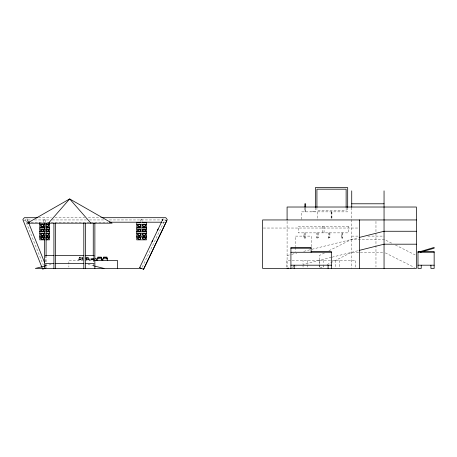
<?xml version="1.0" encoding="UTF-8"?>
<svg xmlns="http://www.w3.org/2000/svg" width="457" height="457" viewBox="0 0 457 457"><rect width="100%" height="100%" fill="white"/><g stroke="black" fill="none" stroke-linecap="round" stroke-linejoin="round"><path stroke-width="0.34" stroke-dasharray="2.29 1.71" d="M92.4 259.01C92.268 260.033 92.251 257.571 92.388 259.039M93.045 259.09L93.205 259.445L93.205 259.09M93.851 259.462L94.005 258.513L93.851 259.433M163.155 218.606L162.481 220.297L163.977 222.199L165.177 222.028M161.841 221.257L163.075 218.686M162.069 220.954L162.989 219.04L164.252 219.646M142.218 267.156L164.571 220.588M316.781 237.726L317.181 237.029L317.992 237.029L318.398 237.726L317.992 238.428L317.181 238.428L316.781 237.726L316.781 232.876M328.297 237.726L328.697 237.029L329.508 237.029L329.914 237.726L329.508 238.428L328.697 238.428L328.297 237.726L328.297 232.876M27.649 220.297L26.152 222.199L24.952 222.028M79.227 258.919L82.78 258.936M80.055 259.319L79.227 259.239L82.78 259.239L80.238 259.319M79.409 259.479L80.055 259.479M80.238 259.479L80.883 259.479M80.872 259.33L80.558 259.353M86.202 258.748L88.441 258.919L86.202 259.09L88.201 259.33L86.202 259.41M303.956 237.32L304.659 236.92L305.356 237.32M341.333 237.32L342.03 236.92L342.733 237.32M324.476 252.967L319.409 255.503L319.409 264.352M328.914 250.75L351.73 239.342L384.051 239.342L392.289 243.461M320.043 268.116L323.842 266.214M327.012 264.632L330.183 263.043M330.817 262.729L351.73 252.27L384.051 252.27M43.832 222.073L43.832 219.948L44.238 219.748L45.449 219.948L45.449 222.073M45.449 219.948L43.832 219.948M140.802 221.365L140.802 219.948L141.207 219.748L142.418 219.948L142.418 221.365M142.418 219.948L140.802 219.948M23.301 220.731L27.197 219.171M45.026 266.008L51.355 264.426M287.087 255.503L291.24 254.463M291.932 254.292L296.782 253.081M303.705 251.35L311.326 249.442M312.017 249.271L358.425 237.669M291.932 267.219L296.09 266.18M331.411 257.348L303.014 264.449L303.042 260.353M332.108 257.177L358.425 250.596M88.841 258.965L88.841 259.462L88.681 258.965M93.045 259.765L93.057 259.268M304.865 210.254L305.67 210.254M38.565 217.698L51.355 217.698M54.909 217.698L84.762 217.698M88.315 217.698L101.106 217.698M30.236 219.948L25.249 219.948L43.335 265.157M34.509 219.948L49.47 219.948M52.321 219.948L86.516 219.948M89.366 219.948L104.327 219.948M109.314 219.948L164.88 219.948M31.122 222.199L50.304 222.199M51.018 222.199L90.092 222.199M90.8 222.199L107.852 222.199M162.561 222.199L163.977 222.199M263.352 228.032L358.894 228.032M351.73 236.109L358.756 236.109M367.891 236.109L384.051 236.109M84.882 257.12L88.441 257.12L88.441 259.239M86.367 257.32L88.144 257.32L88.144 258.982M79.524 257.559L82.489 257.559M86.367 257.559L88.144 257.559M93.194 258.513L93.205 259.125M82.78 258.736L78.581 258.736L78.581 260.353M85.179 258.742L89.086 258.736L89.086 260.353M94.416 258.736L89.892 258.736L89.892 260.353M84.882 258.936L88.441 258.936M94.096 259.159L93.771 259.159L94.096 259.645M92.965 259.273L93.285 259.273M88.601 259.302L88.926 259.302M91.349 259.319L94.096 259.319M92.32 259.456L93.936 259.427M78.581 259.542L83.431 259.542M86.316 259.542L89.086 259.542M89.892 259.542L94.416 259.542M92.32 259.188L92.32 259.776L93.936 259.747L93.936 259.29M92.32 259.776L93.936 259.776M83.431 260.353L68.881 260.353L68.881 267.082M84.928 260.353L95.713 260.353M80.546 259.41L79.449 259.336M87.995 264.426L94.319 266.008M395.459 245.043L415.105 254.869M385.32 252.904L414.47 267.482M26.974 218.606L27.808 220.691M45.272 264.346L46.591 267.653M375.968 221.377L375.968 267.008M355.769 267.082L355.769 260.353L286.882 260.353L286.882 267.082M351.73 207.724L351.73 268.43M347.691 207.592L347.691 211.871L301.226 211.871L301.226 219.274M346.132 208.198L346.132 210.311L316.924 210.311L316.924 208.198M342.733 232.876L342.733 238.131L342.03 238.531L341.333 238.131L341.333 232.876M342.03 232.876L342.03 237.726M339.608 260.353L339.608 267.082M335.364 260.353L335.364 268.43M331.931 211.871L331.931 219.274M331.525 211.871L331.525 219.274M331.125 211.871L331.125 219.274M329.914 232.876L329.914 237.726M329.103 232.876L329.103 237.726M324.053 226.415L324.053 232.876M323.447 260.353L323.447 264.392M323.447 265.066L323.447 267.082M322.642 226.415L322.642 232.876M319.409 265.031L319.409 267.071M319.203 260.353L319.203 264.392M319.203 265.066L319.203 267.082M318.398 232.876L318.398 237.726M317.586 232.876L317.586 237.726M317.387 211.871L317.387 219.948M315.364 207.592L315.364 211.871M314.153 211.871L314.153 211.545L310.92 211.22L310.92 211.871M311.326 246.649L311.326 236.109L295.165 236.109L295.165 246.649M307.287 260.353L307.287 264.392M307.287 265.066L307.287 267.082M305.67 207.667L305.67 211.871M305.356 232.876L305.356 238.131L304.659 238.531L303.956 238.131L303.956 232.876M305.265 210.254L305.265 211.871M304.865 207.667L304.865 211.871M304.659 232.876L304.659 237.726M303.042 265.066L303.042 267.082M295.165 247.351L295.165 251.567M287.087 221.377L287.087 267.071M141.607 224.901L141.607 226.238M141.607 229.58L141.607 230.808M141.607 233.881L141.607 235.155M94.062 255.503L94.062 262.912M94.062 264.763L94.062 267.185M94.005 259.29L94.005 259.61M93.257 255.503L93.257 262.912M93.257 263.586L93.257 267.185M93.125 258.513L93.125 259.039M93.125 259.268L93.125 259.765M92.388 259.188L92.388 259.513M91.577 259.302L91.577 259.627M91.509 258.513L91.509 259.039M91.509 259.302L91.509 259.627M91.44 259.302L91.44 259.627M88.761 258.976L88.761 259.622M82.78 259.239L82.78 257.12L79.227 257.12L79.227 259.239M82.489 258.982L82.489 257.32L79.524 257.32L79.524 258.982M46.094 255.503L46.094 268.43M45.283 255.503L45.283 262.912M45.283 264.763L45.283 268.43M91.429 259.125L91.589 259.479L91.429 259.159M348.497 226.415L298.192 226.415L298.192 232.876L348.497 232.876L348.497 226.415M91.577 258.513L91.44 259.039L91.577 258.513M88.926 258.976L88.601 258.976L88.601 259.622L88.926 259.622L88.926 258.976M91.668 259.159L91.349 259.645L91.668 259.159M92.48 259.159L92.154 259.645L92.48 259.159M93.285 259.159L92.965 259.645L93.285 259.159"/><path stroke-width="0.69" d="M151.975 241.804L152.592 240.519M157.522 230.242L158.139 228.963M139.716 267.522L161.761 221.594M143.504 269.339L166.771 220.857M48.465 223.182L69.675 198.938L112.096 223.182L27.249 223.182L69.675 198.938L90.886 223.182M45.94 267.911L42.695 269.213L22.85 219.606L24.347 217.698L37.851 217.698M420.223 252.27L434.15 248.231L434.15 247.42L417.989 252.27L434.15 252.27M44.62 266.111L35.332 268.43L141.607 268.43M359.116 237.497L384.051 231.259L416.373 231.259M287.087 268.43L288.47 268.088M359.116 250.425L384.051 244.192L416.373 244.192M351.73 203.788L384.051 203.788M101.814 217.698L165.782 217.698L167.279 219.606L143.572 269.373L139.648 267.488M416.373 219.948L262.638 219.948L262.638 268.43L416.373 268.43L416.373 207.021L287.087 207.021L287.087 219.948M27.569 222.199L29.699 222.199M109.274 222.199L161.847 222.199M140.916 222.65L136.763 222.65L136.763 227.066L146.457 227.066L146.457 222.65L142.298 222.65M39.793 224.267L44.643 224.267M46.026 224.267L49.493 224.267M136.763 224.267L146.457 224.267M44.643 227.066L39.793 227.066L39.793 222.65M46.026 227.066L49.493 227.066L49.493 222.65M43.952 227.369L39.793 227.369L39.793 239.851L44.643 239.851M46.026 227.369L49.493 227.369L49.493 239.851L46.026 239.851M140.916 227.369L136.763 227.369L136.763 239.851L146.457 239.851L146.457 227.369L142.298 227.369M39.793 228.986L44.643 228.986M46.026 228.986L49.493 228.986M136.763 228.986L146.457 228.986M39.793 231.67L43.952 231.67M46.026 231.67L49.493 231.67M136.763 231.67L140.916 231.67M142.298 231.67L146.457 231.67M39.793 231.785L44.643 231.785M46.026 231.785L49.493 231.785M136.763 231.785L146.457 231.785M39.793 233.287L44.643 233.287M46.026 233.287L49.493 233.287M136.763 233.287L146.457 233.287M39.793 236.086L44.643 236.086M46.026 236.086L49.493 236.086M136.763 236.086L146.457 236.086M39.793 237.052L44.643 237.052M46.026 237.052L49.493 237.052M136.763 237.052L146.457 237.052M290.92 248.231L311.12 248.231M311.12 251.464L331.325 251.464L331.325 268.43M290.92 252.27L331.325 252.27M45.283 255.503L54.052 255.503M55.434 255.503L83.911 255.503M85.299 255.503L94.062 255.503M106.727 257.559L103.762 257.32L106.727 257.32L106.727 258.982M95.067 258.736L96.358 258.736L96.358 260.353M101.608 258.993L101.854 259.622L101.688 258.976M94.553 260.353L117.369 260.353L117.369 268.43M45.283 263.586L54.052 263.586M55.434 263.586L83.911 263.586M85.299 263.586L94.062 263.586M290.92 265.197L331.325 265.197M417.989 265.197L434.15 265.197M94.725 266.111L104.013 268.43M164.88 219.948L166.142 220.554M27.986 221.137L44.495 262.409M430.917 265.197L430.917 268.43L434.15 268.43L434.15 251.464L417.989 251.464L417.989 268.43L421.223 268.43L421.223 265.197M384.051 190.86L384.051 268.43M359.608 219.948L359.608 268.43M351.73 190.86L351.73 207.301M347.691 207.592L347.691 187.627L315.364 187.627L315.364 207.592M346.132 207.495L346.132 189.181L316.924 189.181L316.924 207.495M328.092 265.197L328.092 268.43M311.12 252.27L311.12 247.42L290.92 247.42L290.92 268.43M305.67 207.021L305.67 203.788L304.865 203.788L304.865 207.021M294.154 265.197L294.154 268.43M139.185 237.012L139.185 237.332M139.185 239.251L139.185 239.571M107.669 260.353L107.669 258.736L102.819 258.736L102.819 260.353M107.024 258.936L107.024 257.12L103.471 257.12L103.471 258.936M102.014 260.353L102.014 258.736L97.164 258.736L97.164 260.353M101.774 258.965L101.774 259.313M101.368 258.936L101.368 257.12L97.809 257.12L97.809 258.936M94.873 223.182L94.873 268.43M93.257 223.182L93.257 255.503M85.43 223.182L85.43 268.43M83.814 223.182L83.814 268.43M55.531 223.182L55.531 268.43M53.915 223.182L53.915 268.43M46.094 223.182L46.094 255.503M44.478 223.182L44.478 268.43M42.221 237.012L42.221 237.332M42.221 239.251L42.221 239.571M138.848 237.052A1.291 1.12 0 0 1 140.47 238.228A1.291 1.12 0 0 1 138.637 239.142A1.291 1.12 0 0 1 138.271 237.337M144.949 237.337A1.291 1.12 0 0 1 144.949 238.92A1.291 1.12 0 0 1 143.121 238.92A1.291 1.12 0 0 1 143.121 237.337M143.384 237.16A1.291 1.12 0 0 1 144.68 237.16M140.099 224.553A1.291 1.12 0 0 1 140.099 226.135A1.291 1.12 0 0 1 138.271 226.135A1.291 1.12 0 0 1 138.271 224.553M138.848 224.261A1.291 1.12 0 0 1 139.516 224.261M144.949 224.553A1.291 1.12 0 0 1 144.949 226.135A1.291 1.12 0 0 1 143.121 226.135A1.291 1.12 0 0 1 143.121 224.553M143.384 224.37A1.291 1.12 0 0 1 144.68 224.37M140.305 233.807A1.291 1.12 0 0 1 139.185 235.486A1.291 1.12 0 0 1 138.065 233.807M138.271 233.573A1.291 1.12 0 0 1 138.848 233.281M139.516 233.281A1.291 1.12 0 0 1 140.099 233.573M144.366 233.281A1.291 1.12 0 0 1 145.246 234.749A1.291 1.12 0 0 1 143.487 235.378A1.291 1.12 0 0 1 142.915 233.807M143.384 233.396A1.291 1.12 0 0 1 143.698 233.281M140.099 229.271A1.291 1.12 0 0 1 140.099 230.854A1.291 1.12 0 0 1 138.271 230.854A1.291 1.12 0 0 1 138.271 229.271M145.28 229.774A1.291 1.12 0 0 1 143.698 231.145A1.291 1.12 0 0 1 143.121 229.271M144.949 229.271A1.291 1.12 0 0 1 145.155 229.505M45.946 225.107A1.291 1.12 0 0 1 47.899 224.81A1.291 1.12 0 0 1 47.899 226.523A1.291 1.12 0 0 1 45.946 226.226M43.135 224.553A1.291 1.12 0 0 1 42.661 226.392A1.291 1.12 0 0 1 40.93 225.244A1.291 1.12 0 0 1 42.867 224.37M48.316 225.05A1.291 1.12 0 0 1 45.946 225.901M45.946 224.781A1.291 1.12 0 0 1 46.151 224.553M46.42 224.37A1.291 1.12 0 0 1 47.711 224.37M47.979 224.553A1.291 1.12 0 0 1 48.185 224.781M45.946 229.825A1.291 1.12 0 0 1 47.899 229.528A1.291 1.12 0 0 1 47.899 231.242A1.291 1.12 0 0 1 45.946 230.945M43.466 229.774A1.291 1.12 0 0 1 41.884 231.145A1.291 1.12 0 0 1 41.301 229.271M48.316 229.774A1.291 1.12 0 0 1 45.946 230.625M45.946 229.505A1.291 1.12 0 0 1 46.151 229.271M47.979 229.271A1.291 1.12 0 0 1 48.185 229.505M45.946 234.127A1.291 1.12 0 0 1 47.899 233.83A1.291 1.12 0 0 1 47.899 235.544A1.291 1.12 0 0 1 45.946 235.246M43.341 233.807A1.291 1.12 0 0 1 42.221 235.486A1.291 1.12 0 0 1 41.101 233.807M41.301 233.573A1.291 1.12 0 0 1 41.884 233.281M42.552 233.281A1.291 1.12 0 0 1 43.135 233.573M47.402 233.281A1.291 1.12 0 0 1 48.094 235.047A1.291 1.12 0 0 1 45.946 234.927M45.946 233.807A1.291 1.12 0 0 1 46.734 233.281M43.135 237.337A1.291 1.12 0 0 1 42.661 239.182A1.291 1.12 0 0 1 40.93 238.034A1.291 1.12 0 0 1 42.867 237.16M45.946 237.891A1.291 1.12 0 0 1 47.899 237.594A1.291 1.12 0 0 1 47.899 239.314A1.291 1.12 0 0 1 45.946 239.011M48.316 237.84A1.291 1.12 0 0 1 45.946 238.691M45.946 237.571A1.291 1.12 0 0 1 46.151 237.337M46.42 237.16A1.291 1.12 0 0 1 47.711 237.16M47.979 237.337A1.291 1.12 0 0 1 48.185 237.571M101.071 257.32L98.106 257.559L101.071 257.32M138.54 239.422A1.291 1.12 0 0 0 140.476 238.451A1.291 1.12 0 0 0 138.54 237.486A1.291 1.12 0 0 0 138.54 239.422M143.384 239.422A1.291 1.12 0 0 0 145.326 238.451A1.291 1.12 0 0 0 143.384 237.486A1.291 1.12 0 0 0 143.384 239.422M138.54 226.638A1.291 1.12 0 0 0 140.476 225.667A1.291 1.12 0 0 0 138.54 224.695A1.291 1.12 0 0 0 138.54 226.638M143.384 226.638A1.291 1.12 0 0 0 145.326 225.667A1.291 1.12 0 0 0 143.384 224.695A1.291 1.12 0 0 0 143.384 226.638M138.271 235.481A1.291 1.12 0 0 0 140.43 234.978A1.291 1.12 0 0 0 138.848 233.607A1.291 1.12 0 0 0 138.271 235.481M143.384 235.658A1.291 1.12 0 0 0 145.326 234.687A1.291 1.12 0 0 0 143.384 233.716A1.291 1.12 0 0 0 143.384 235.658M138.54 231.356A1.291 1.12 0 0 0 140.476 230.385A1.291 1.12 0 0 0 138.54 229.414A1.291 1.12 0 0 0 138.54 231.356M143.384 231.356A1.291 1.12 0 0 0 145.326 230.385A1.291 1.12 0 0 0 143.384 229.414A1.291 1.12 0 0 0 143.384 231.356M41.57 226.638A1.291 1.12 0 0 0 43.512 225.667A1.291 1.12 0 0 0 41.57 224.695A1.291 1.12 0 0 0 41.57 226.638M41.57 231.356A1.291 1.12 0 0 0 43.512 230.385A1.291 1.12 0 0 0 41.57 229.414A1.291 1.12 0 0 0 41.57 231.356M41.301 235.481A1.291 1.12 0 0 0 43.466 234.978A1.291 1.12 0 0 0 41.884 233.607A1.291 1.12 0 0 0 41.301 235.481M41.57 239.422A1.291 1.12 0 0 0 43.512 238.451A1.291 1.12 0 0 0 41.57 237.486A1.291 1.12 0 0 0 41.57 239.422"/></g></svg>
